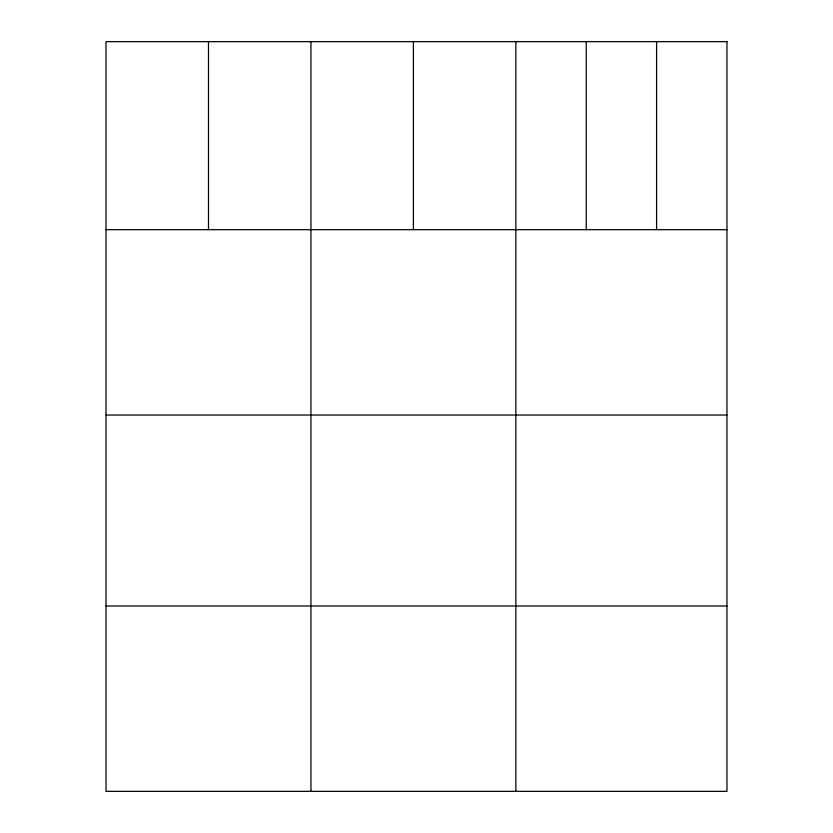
<?xml version="1.0" encoding="UTF-8"?>
<svg xmlns="http://www.w3.org/2000/svg" width="833" height="833" viewBox="0 0 833 833"><rect width="100%" height="100%" fill="white"/><g stroke="black" fill="none" stroke-linecap="round" stroke-linejoin="round"><path stroke-width="1.25" d="M106.041 229.679L726.959 229.679M106.041 415.032L726.959 415.032M106.041 605.997L726.959 605.997M656.591 41.65L656.591 229.679M586.224 41.65L586.224 229.679M515.846 41.65L515.846 791.35M413.397 41.65L413.397 229.679M310.938 41.65L310.938 791.35M208.489 41.65L208.489 229.679M726.959 41.65L106.041 41.65L106.041 791.35L726.959 791.35L726.959 41.65"/></g></svg>
